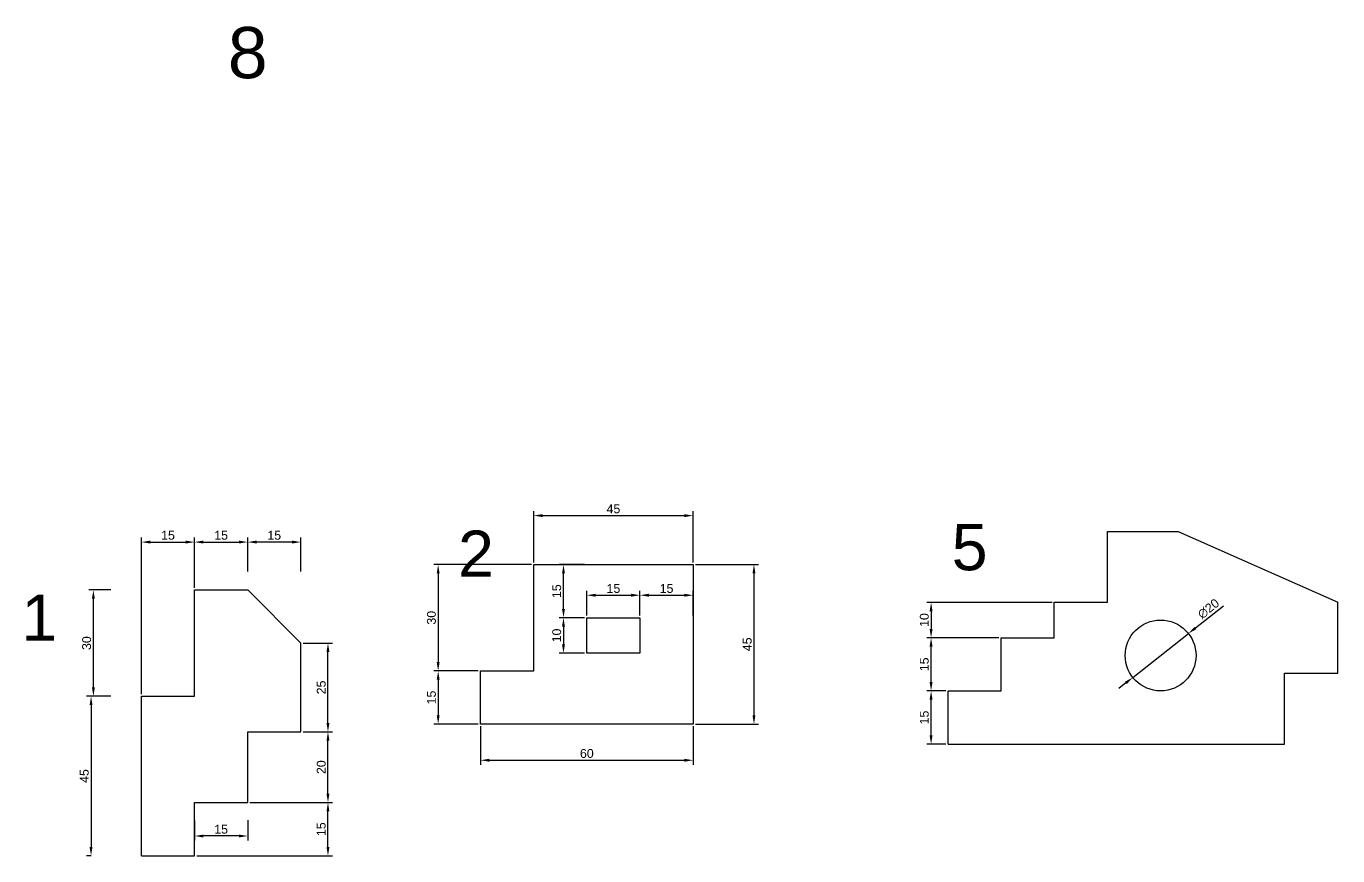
# Model space of a CAD drawing. Header units: millimetres. Extents: x 17 to 519, y -281 to 755.
# Drawn here: x 95.5 to 465.6, y 520.8 to 754.8 of the extents above; entities that cross this region are included whole.
import ezdxf

# ---------------------------------------------------------------- set-up
doc = ezdxf.new("R2010")
doc.units = ezdxf.units.MM
doc.layers.add('Contorno', color=255, linetype='Continuous', lineweight=30)
doc.layers.add('Cotas', color=5, linetype='Continuous', lineweight=9)
doc.styles.get("Standard").update_dxf_attribs({"font": 'arial.ttf'})
doc.dimstyles.new('ISO-25', dxfattribs={"dimtxt": 2.5, "dimasz": 2.5, "dimexe": 1.25, "dimexo": 0.625, "dimtad": 1, "dimtxsty": 'Standard', "dimcen": 2.5, "dimadec": 0, "dimazin": 0, "dimtfac": 1, "dimtmove": 0, "dimatfit": 3, "dimfxl": 1, "dimarcsym": 0})

# ---------------------------------------------------------------- blocks, each defined once
blk = doc.blocks.new('*D1')
at = {"layer": 'Cotas', "color": 0, "lineweight": -2, "transparency": 16777216}
for p, q in [((119.35, 595.79), (113.18, 595.79)), ((114.43, 568.29), (114.43, 593.29)), ((119.35, 565.79), (113.18, 565.79))]:
    blk.add_line(p, q, dxfattribs=at)
at = {"layer": 'Cotas', "color": 0, "transparency": 16777216}
for points in [[(114.02, 593.29), (114.85, 593.29), (114.43, 595.79)], [(114.02, 568.29), (114.85, 568.29), (114.43, 565.79)]]:
    blk.add_solid(points, dxfattribs=at)
at = {"layer": 'Defpoints', "color": 0, "transparency": 16777216}
for p in [(114.43, 595.79), (119.98, 595.79), (119.98, 565.79)]:
    blk.add_point(p, dxfattribs=at)
at = {"layer": 'Cotas', "color": 0, "transparency": 16777216, "insert": (112.53, 580.79), "char_height": 2.5, "attachment_point": 5, "rotation": 90}
blk.add_mtext('30', dxfattribs=at)
blk = doc.blocks.new('*D2')
at = {"layer": 'Cotas', "color": 0, "lineweight": -2, "transparency": 16777216}
for p, q in [((113.81, 565.79), (112.52, 565.79)), ((113.77, 563.29), (113.77, 523.29)), ((113.81, 520.79), (112.52, 520.79))]:
    blk.add_line(p, q, dxfattribs=at)
at = {"layer": 'Cotas', "color": 0, "transparency": 16777216}
for points in [[(113.35, 563.29), (114.19, 563.29), (113.77, 565.79)], [(113.35, 523.29), (114.19, 523.29), (113.77, 520.79)]]:
    blk.add_solid(points, dxfattribs=at)
at = {"layer": 'Defpoints', "color": 0, "transparency": 16777216}
for p in [(114.43, 565.79), (113.77, 520.79), (114.43, 520.79)]:
    blk.add_point(p, dxfattribs=at)
at = {"layer": 'Cotas', "color": 0, "transparency": 16777216, "insert": (111.87, 543.29), "char_height": 2.5, "attachment_point": 5, "rotation": 90}
blk.add_mtext('45', dxfattribs=at)
blk = doc.blocks.new('*D3')
at = {"layer": 'Cotas', "color": 0, "lineweight": -2, "transparency": 16777216}
for p, q in [((142.98, 604.39), (142.98, 610.55)), ((145.48, 609.3), (155.48, 609.3)), ((157.98, 604.39), (157.98, 610.55))]:
    blk.add_line(p, q, dxfattribs=at)
at = {"layer": 'Cotas', "color": 0, "transparency": 16777216}
for points in [[(145.48, 609.72), (145.48, 608.89), (142.98, 609.3)], [(155.48, 609.72), (155.48, 608.89), (157.98, 609.3)]]:
    blk.add_solid(points, dxfattribs=at)
at = {"layer": 'Defpoints', "color": 0, "transparency": 16777216}
for p in [(157.98, 609.3), (142.98, 603.76), (157.98, 603.76)]:
    blk.add_point(p, dxfattribs=at)
at = {"layer": 'Cotas', "color": 0, "transparency": 16777216, "insert": (150.48, 611.21), "char_height": 2.5, "attachment_point": 5}
blk.add_mtext('15', dxfattribs=at)
blk = doc.blocks.new('*D5')
at = {"layer": 'Cotas', "color": 0, "lineweight": -2, "transparency": 16777216}
for p, q in [((142.98, 530.74), (142.98, 525.12)), ((157.98, 530.86), (157.98, 525.12)), ((155.48, 526.37), (145.48, 526.37))]:
    blk.add_line(p, q, dxfattribs=at)
at = {"layer": 'Cotas', "color": 0, "transparency": 16777216}
for points in [[(145.48, 526.78), (145.48, 525.95), (142.98, 526.37)], [(155.48, 526.78), (155.48, 525.95), (157.98, 526.37)]]:
    blk.add_solid(points, dxfattribs=at)
at = {"layer": 'Defpoints', "color": 0, "transparency": 16777216}
for p in [(142.98, 531.37), (157.98, 531.48), (142.98, 526.37)]:
    blk.add_point(p, dxfattribs=at)
at = {"layer": 'Cotas', "color": 0, "transparency": 16777216, "insert": (150.48, 528.27), "char_height": 2.5, "attachment_point": 5}
blk.add_mtext('15', dxfattribs=at)
blk = doc.blocks.new('*D6')
at = {"layer": 'Cotas', "color": 0, "lineweight": -2, "transparency": 16777216}
for p, q in [((177.37, 555.79), (181.89, 555.79)), ((180.64, 538.29), (180.64, 553.29)), ((177.37, 535.79), (181.89, 535.79))]:
    blk.add_line(p, q, dxfattribs=at)
at = {"layer": 'Cotas', "color": 0, "transparency": 16777216}
for points in [[(180.22, 553.29), (181.05, 553.29), (180.64, 555.79)], [(180.22, 538.29), (181.05, 538.29), (180.64, 535.79)]]:
    blk.add_solid(points, dxfattribs=at)
at = {"layer": 'Defpoints', "color": 0, "transparency": 16777216}
for p in [(176.74, 555.79), (180.64, 555.79), (176.74, 535.79)]:
    blk.add_point(p, dxfattribs=at)
at = {"layer": 'Cotas', "color": 0, "transparency": 16777216, "insert": (178.74, 545.79), "char_height": 2.5, "attachment_point": 5, "rotation": 90}
blk.add_mtext('20', dxfattribs=at)
blk = doc.blocks.new('*D7')
at = {"layer": 'Cotas', "color": 0, "lineweight": -2, "transparency": 16777216}
for p, q in [((157.98, 601.04), (157.98, 610.55)), ((170.48, 609.3), (160.48, 609.3)), ((172.98, 601.04), (172.98, 610.55))]:
    blk.add_line(p, q, dxfattribs=at)
at = {"layer": 'Cotas', "color": 0, "transparency": 16777216}
for points in [[(160.48, 609.72), (160.48, 608.89), (157.98, 609.3)], [(170.48, 609.72), (170.48, 608.89), (172.98, 609.3)]]:
    blk.add_solid(points, dxfattribs=at)
at = {"layer": 'Defpoints', "color": 0, "transparency": 16777216}
for p in [(157.98, 609.3), (157.98, 600.42), (172.98, 600.42)]:
    blk.add_point(p, dxfattribs=at)
at = {"layer": 'Cotas', "color": 0, "transparency": 16777216, "insert": (165.48, 611.21), "char_height": 2.5, "attachment_point": 5}
blk.add_mtext('15', dxfattribs=at)
blk = doc.blocks.new('*D8')
at = {"layer": 'Cotas', "color": 0, "lineweight": -2, "transparency": 16777216}
for p, q in [((127.98, 566.42), (127.98, 610.55)), ((130.48, 609.3), (140.48, 609.3)), ((142.98, 596.42), (142.98, 610.55))]:
    blk.add_line(p, q, dxfattribs=at)
at = {"layer": 'Cotas', "color": 0, "transparency": 16777216}
for points in [[(130.48, 609.72), (130.48, 608.89), (127.98, 609.3)], [(140.48, 609.72), (140.48, 608.89), (142.98, 609.3)]]:
    blk.add_solid(points, dxfattribs=at)
at = {"layer": 'Defpoints', "color": 0, "transparency": 16777216}
for p in [(142.98, 609.3), (142.98, 595.79), (127.98, 565.79)]:
    blk.add_point(p, dxfattribs=at)
at = {"layer": 'Cotas', "color": 0, "transparency": 16777216, "insert": (135.48, 611.21), "char_height": 2.5, "attachment_point": 5}
blk.add_mtext('15', dxfattribs=at)
blk = doc.blocks.new('*D9')
at = {"layer": 'Cotas', "color": 0, "lineweight": -2, "transparency": 16777216}
for p, q in [((158.61, 535.79), (181.89, 535.79)), ((180.64, 523.29), (180.64, 533.29)), ((143.61, 520.79), (181.89, 520.79))]:
    blk.add_line(p, q, dxfattribs=at)
at = {"layer": 'Cotas', "color": 0, "transparency": 16777216}
for points in [[(180.22, 533.29), (181.05, 533.29), (180.64, 535.79)], [(180.22, 523.29), (181.05, 523.29), (180.64, 520.79)]]:
    blk.add_solid(points, dxfattribs=at)
at = {"layer": 'Defpoints', "color": 0, "transparency": 16777216}
for p in [(157.98, 535.79), (180.64, 535.79), (142.98, 520.79)]:
    blk.add_point(p, dxfattribs=at)
at = {"layer": 'Cotas', "color": 0, "transparency": 16777216, "insert": (178.74, 528.29), "char_height": 2.5, "attachment_point": 5, "rotation": 90}
blk.add_mtext('15', dxfattribs=at)
blk = doc.blocks.new('*D10')
at = {"layer": 'Cotas', "color": 0, "lineweight": -2, "transparency": 16777216}
for p, q in [((173.61, 580.79), (181.89, 580.79)), ((180.64, 558.29), (180.64, 578.29)), ((173.61, 555.79), (181.89, 555.79))]:
    blk.add_line(p, q, dxfattribs=at)
at = {"layer": 'Cotas', "color": 0, "transparency": 16777216}
for points in [[(180.22, 578.29), (181.05, 578.29), (180.64, 580.79)], [(180.22, 558.29), (181.05, 558.29), (180.64, 555.79)]]:
    blk.add_solid(points, dxfattribs=at)
at = {"layer": 'Defpoints', "color": 0, "transparency": 16777216}
for p in [(172.98, 580.79), (180.64, 580.79), (172.98, 555.79)]:
    blk.add_point(p, dxfattribs=at)
at = {"layer": 'Cotas', "color": 0, "transparency": 16777216, "insert": (178.74, 568.29), "char_height": 2.5, "attachment_point": 5, "rotation": 90}
blk.add_mtext('25', dxfattribs=at)
blk = doc.blocks.new('*D11')
at = {"layer": 'Cotas', "color": 0, "lineweight": -2, "transparency": 16777216}
for p, q in [((238.7, 603.58), (238.7, 618.02)), ((241.2, 616.77), (281.2, 616.77)), ((283.7, 603.58), (283.7, 618.02))]:
    blk.add_line(p, q, dxfattribs=at)
at = {"layer": 'Cotas', "color": 0, "transparency": 16777216}
for points in [[(241.2, 617.18), (241.2, 616.35), (238.7, 616.77)], [(281.2, 617.18), (281.2, 616.35), (283.7, 616.77)]]:
    blk.add_solid(points, dxfattribs=at)
at = {"layer": 'Defpoints', "color": 0, "transparency": 16777216}
for p in [(283.7, 616.77), (238.7, 602.95), (283.7, 602.95)]:
    blk.add_point(p, dxfattribs=at)
at = {"layer": 'Cotas', "color": 0, "transparency": 16777216, "insert": (261.2, 618.66), "char_height": 2.5, "attachment_point": 5}
blk.add_mtext('45', dxfattribs=at)
blk = doc.blocks.new('*D12')
at = {"layer": 'Cotas', "color": 0, "lineweight": -2, "transparency": 16777216}
for p, q in [((238.07, 602.95), (210.49, 602.95)), ((211.74, 600.45), (211.74, 575.45)), ((223.07, 572.95), (210.49, 572.95))]:
    blk.add_line(p, q, dxfattribs=at)
at = {"layer": 'Cotas', "color": 0, "transparency": 16777216}
for points in [[(211.32, 600.45), (212.15, 600.45), (211.74, 602.95)], [(211.32, 575.45), (212.15, 575.45), (211.74, 572.95)]]:
    blk.add_solid(points, dxfattribs=at)
at = {"layer": 'Defpoints', "color": 0, "transparency": 16777216}
for p in [(238.7, 602.95), (211.74, 572.95), (223.7, 572.95)]:
    blk.add_point(p, dxfattribs=at)
at = {"layer": 'Cotas', "color": 0, "transparency": 16777216, "insert": (209.84, 587.95), "char_height": 2.5, "attachment_point": 5, "rotation": 90}
blk.add_mtext('30', dxfattribs=at)
blk = doc.blocks.new('*D13')
at = {"layer": 'Cotas', "color": 0, "lineweight": -2, "transparency": 16777216}
for p, q in [((223.07, 572.95), (210.49, 572.95)), ((211.74, 570.45), (211.74, 560.45)), ((223.07, 557.95), (210.49, 557.95))]:
    blk.add_line(p, q, dxfattribs=at)
at = {"layer": 'Cotas', "color": 0, "transparency": 16777216}
for points in [[(211.32, 570.45), (212.15, 570.45), (211.74, 572.95)], [(211.32, 560.45), (212.15, 560.45), (211.74, 557.95)]]:
    blk.add_solid(points, dxfattribs=at)
at = {"layer": 'Defpoints', "color": 0, "transparency": 16777216}
for p in [(223.7, 572.95), (211.74, 557.95), (223.7, 557.95)]:
    blk.add_point(p, dxfattribs=at)
at = {"layer": 'Cotas', "color": 0, "transparency": 16777216, "insert": (209.84, 565.45), "char_height": 2.5, "attachment_point": 5, "rotation": 90}
blk.add_mtext('15', dxfattribs=at)
blk = doc.blocks.new('*D14')
at = {"layer": 'Cotas', "color": 0, "lineweight": -2, "transparency": 16777216}
for p, q in [((223.7, 557.33), (223.7, 546.49)), ((283.7, 557.33), (283.7, 546.49)), ((226.2, 547.74), (281.2, 547.74))]:
    blk.add_line(p, q, dxfattribs=at)
at = {"layer": 'Cotas', "color": 0, "transparency": 16777216}
for points in [[(226.2, 548.16), (226.2, 547.33), (223.7, 547.74)], [(281.2, 548.16), (281.2, 547.33), (283.7, 547.74)]]:
    blk.add_solid(points, dxfattribs=at)
at = {"layer": 'Defpoints', "color": 0, "transparency": 16777216}
for p in [(223.7, 557.95), (283.7, 557.95), (283.7, 547.74)]:
    blk.add_point(p, dxfattribs=at)
at = {"layer": 'Cotas', "color": 0, "transparency": 16777216, "insert": (253.7, 549.64), "char_height": 2.5, "attachment_point": 5}
blk.add_mtext('60', dxfattribs=at)
blk = doc.blocks.new('*D15')
at = {"layer": 'Cotas', "color": 0, "lineweight": -2, "transparency": 16777216}
for p, q in [((284.32, 602.95), (302.12, 602.95)), ((300.87, 600.45), (300.87, 560.45)), ((284.32, 557.95), (302.12, 557.95))]:
    blk.add_line(p, q, dxfattribs=at)
at = {"layer": 'Cotas', "color": 0, "transparency": 16777216}
for points in [[(300.45, 600.45), (301.28, 600.45), (300.87, 602.95)], [(300.45, 560.45), (301.28, 560.45), (300.87, 557.95)]]:
    blk.add_solid(points, dxfattribs=at)
at = {"layer": 'Defpoints', "color": 0, "transparency": 16777216}
for p in [(283.7, 602.95), (283.7, 557.95), (300.87, 557.95)]:
    blk.add_point(p, dxfattribs=at)
at = {"layer": 'Cotas', "color": 0, "transparency": 16777216, "insert": (298.97, 580.45), "char_height": 2.5, "attachment_point": 5, "rotation": 90}
blk.add_mtext('45', dxfattribs=at)
blk = doc.blocks.new('*D16')
at = {"layer": 'Cotas', "color": 0, "lineweight": -2, "transparency": 16777216}
for p, q in [((253.7, 588.58), (253.7, 595.55)), ((256.2, 594.3), (266.2, 594.3)), ((268.7, 588.58), (268.7, 595.55))]:
    blk.add_line(p, q, dxfattribs=at)
at = {"layer": 'Cotas', "color": 0, "transparency": 16777216}
for points in [[(256.2, 594.72), (256.2, 593.89), (253.7, 594.3)], [(266.2, 594.72), (266.2, 593.89), (268.7, 594.3)]]:
    blk.add_solid(points, dxfattribs=at)
at = {"layer": 'Defpoints', "color": 0, "transparency": 16777216}
for p in [(268.7, 594.3), (253.7, 587.95), (268.7, 587.95)]:
    blk.add_point(p, dxfattribs=at)
at = {"layer": 'Cotas', "color": 0, "transparency": 16777216, "insert": (261.2, 596.2), "char_height": 2.5, "attachment_point": 5}
blk.add_mtext('15', dxfattribs=at)
blk = doc.blocks.new('*D17')
at = {"layer": 'Cotas', "color": 0, "lineweight": -2, "transparency": 16777216}
for p, q in [((253.07, 587.95), (245.86, 587.95)), ((247.11, 585.45), (247.11, 580.45)), ((253.07, 577.95), (245.86, 577.95))]:
    blk.add_line(p, q, dxfattribs=at)
at = {"layer": 'Cotas', "color": 0, "transparency": 16777216}
for points in [[(246.69, 585.45), (247.52, 585.45), (247.11, 587.95)], [(246.69, 580.45), (247.52, 580.45), (247.11, 577.95)]]:
    blk.add_solid(points, dxfattribs=at)
at = {"layer": 'Defpoints', "color": 0, "transparency": 16777216}
for p in [(253.7, 587.95), (247.11, 577.95), (253.7, 577.95)]:
    blk.add_point(p, dxfattribs=at)
at = {"layer": 'Cotas', "color": 0, "transparency": 16777216, "insert": (245.2, 582.95), "char_height": 2.5, "attachment_point": 5, "rotation": 90}
blk.add_mtext('10', dxfattribs=at)
blk = doc.blocks.new('*D20')
at = {"layer": 'Cotas', "color": 0, "lineweight": -2, "transparency": 16777216}
for p, q in [((268.7, 588.58), (268.7, 595.55)), ((271.2, 594.3), (281.2, 594.3)), ((283.7, 588.58), (283.7, 595.55))]:
    blk.add_line(p, q, dxfattribs=at)
at = {"layer": 'Cotas', "color": 0, "transparency": 16777216}
for points in [[(271.2, 594.72), (271.2, 593.89), (268.7, 594.3)], [(281.2, 594.72), (281.2, 593.89), (283.7, 594.3)]]:
    blk.add_solid(points, dxfattribs=at)
at = {"layer": 'Defpoints', "color": 0, "transparency": 16777216}
for p in [(283.7, 594.3), (268.7, 587.95), (283.7, 587.95)]:
    blk.add_point(p, dxfattribs=at)
at = {"layer": 'Cotas', "color": 0, "transparency": 16777216, "insert": (276.2, 596.2), "char_height": 2.5, "attachment_point": 5}
blk.add_mtext('15', dxfattribs=at)
blk = doc.blocks.new('*D21')
at = {"layer": 'Cotas', "color": 0, "lineweight": -2, "transparency": 16777216}
for p, q in [((253.07, 602.95), (245.86, 602.95)), ((247.11, 590.45), (247.11, 600.45)), ((253.07, 587.95), (245.86, 587.95))]:
    blk.add_line(p, q, dxfattribs=at)
at = {"layer": 'Cotas', "color": 0, "transparency": 16777216}
for points in [[(246.69, 600.45), (247.52, 600.45), (247.11, 602.95)], [(246.69, 590.45), (247.52, 590.45), (247.11, 587.95)]]:
    blk.add_solid(points, dxfattribs=at)
at = {"layer": 'Defpoints', "color": 0, "transparency": 16777216}
for p in [(247.11, 602.95), (253.7, 602.95), (253.7, 587.95)]:
    blk.add_point(p, dxfattribs=at)
at = {"layer": 'Cotas', "color": 0, "transparency": 16777216, "insert": (245.2, 595.45), "char_height": 2.5, "attachment_point": 5, "rotation": 90}
blk.add_mtext('15', dxfattribs=at)
blk = doc.blocks.new('*D39')
at = {"layer": 'Cotas', "color": 0, "lineweight": -2, "transparency": 16777216}
for p, q in [((433.34, 591.26), (425.45, 585.04)), ((407.78, 571.11), (423.49, 583.5)), ((405.82, 569.56), (403.86, 568.01))]:
    blk.add_line(p, q, dxfattribs=at)
at = {"layer": 'Cotas', "color": 0, "transparency": 16777216}
for points in [[(425.19, 585.37), (425.71, 584.72), (423.49, 583.5)], [(405.56, 569.89), (406.08, 569.24), (407.78, 571.11)]]:
    blk.add_solid(points, dxfattribs=at)
at = {"layer": 'Defpoints', "color": 0, "transparency": 16777216}
for p in [(423.49, 583.5), (407.78, 571.11)]:
    blk.add_point(p, dxfattribs=at)
at = {"layer": 'Cotas', "color": 0, "transparency": 16777216, "insert": (429.15, 590.48), "char_height": 2.5, "attachment_point": 5, "rotation": 38.264}
blk.add_mtext('∅20', dxfattribs=at)
blk = doc.blocks.new('*D40')
at = {"layer": 'Cotas', "color": 0, "lineweight": -2, "transparency": 16777216}
for p, q in [((355.01, 567.3), (349.61, 567.3)), ((350.86, 554.8), (350.86, 564.8)), ((355.01, 552.3), (349.61, 552.3))]:
    blk.add_line(p, q, dxfattribs=at)
at = {"layer": 'Cotas', "color": 0, "transparency": 16777216}
for points in [[(350.44, 564.8), (351.27, 564.8), (350.86, 567.3)], [(350.44, 554.8), (351.27, 554.8), (350.86, 552.3)]]:
    blk.add_solid(points, dxfattribs=at)
at = {"layer": 'Defpoints', "color": 0, "transparency": 16777216}
for p in [(350.86, 567.3), (355.64, 567.3), (355.64, 552.3)]:
    blk.add_point(p, dxfattribs=at)
at = {"layer": 'Cotas', "color": 0, "transparency": 16777216, "insert": (348.95, 559.8), "char_height": 2.5, "attachment_point": 5, "rotation": 90}
blk.add_mtext('15', dxfattribs=at)
blk = doc.blocks.new('*D41')
at = {"layer": 'Cotas', "color": 0, "lineweight": -2, "transparency": 16777216}
for p, q in [((370.01, 582.3), (349.61, 582.3)), ((350.86, 569.8), (350.86, 579.8)), ((355.01, 567.3), (349.61, 567.3))]:
    blk.add_line(p, q, dxfattribs=at)
at = {"layer": 'Cotas', "color": 0, "transparency": 16777216}
for points in [[(350.44, 579.8), (351.27, 579.8), (350.86, 582.3)], [(350.44, 569.8), (351.27, 569.8), (350.86, 567.3)]]:
    blk.add_solid(points, dxfattribs=at)
at = {"layer": 'Defpoints', "color": 0, "transparency": 16777216}
for p in [(350.86, 582.3), (370.64, 582.3), (355.64, 567.3)]:
    blk.add_point(p, dxfattribs=at)
at = {"layer": 'Cotas', "color": 0, "transparency": 16777216, "insert": (348.95, 574.8), "char_height": 2.5, "attachment_point": 5, "rotation": 90}
blk.add_mtext('15', dxfattribs=at)
blk = doc.blocks.new('*D42')
at = {"layer": 'Cotas', "color": 0, "lineweight": -2, "transparency": 16777216}
for p, q in [((385.01, 592.3), (349.61, 592.3)), ((350.86, 589.8), (350.86, 584.8)), ((370.01, 582.3), (349.61, 582.3))]:
    blk.add_line(p, q, dxfattribs=at)
at = {"layer": 'Cotas', "color": 0, "transparency": 16777216}
for points in [[(350.44, 589.8), (351.27, 589.8), (350.86, 592.3)], [(350.44, 584.8), (351.27, 584.8), (350.86, 582.3)]]:
    blk.add_solid(points, dxfattribs=at)
at = {"layer": 'Defpoints', "color": 0, "transparency": 16777216}
for p in [(385.64, 592.3), (350.86, 582.3), (370.64, 582.3)]:
    blk.add_point(p, dxfattribs=at)
at = {"layer": 'Cotas', "color": 0, "transparency": 16777216, "insert": (348.95, 587.3), "char_height": 2.5, "attachment_point": 5, "rotation": 90}
blk.add_mtext('10', dxfattribs=at)

msp = doc.modelspace()

# ---------------------------------------------------------------- linework, layer by layer
at = {"layer": 'Contorno'}
for points in [[(400.636, 592.304), (400.636, 612.304), (420.636, 612.304), (465.636, 592.304)], [(223.698, 557.952), (223.698, 572.952), (238.698, 572.952), (238.698, 602.952), (283.698, 602.952), (283.698, 557.952), (223.698, 557.952)], [(127.984, 565.794), (142.984, 565.794), (142.984, 595.794), (157.984, 595.794)], [(127.984, 520.794), (142.984, 520.794), (142.984, 535.794), (157.984, 535.794), (157.984, 555.794), (172.984, 555.794), (172.984, 580.794), (157.984, 595.794)], [(355.636, 552.304), (450.636, 552.304), (450.636, 572.304), (465.636, 572.304), (465.636, 592.304)], [(355.636, 552.304), (355.636, 567.304), (370.636, 567.304), (370.636, 582.304), (385.636, 582.304), (385.636, 592.304), (400.636, 592.304)], [(268.698, 577.952), (253.698, 577.952), (253.698, 587.952), (268.698, 587.952), (268.698, 577.952)], [(127.984, 520.794), (127.984, 565.794)]]:
    msp.add_lwpolyline(points, dxfattribs=at)
msp.add_circle((415.636, 577.304), 10, dxfattribs=at)

# ---------------------------------------------------------------- texts
for s, height, p in [('8', 14.443, (152.379, 740.191)), ('2', 13.045, (217.339, 599.5)), ('5', 13.045, (356.67, 601.35)), ('1', 13.045, (94.087, 581.465))]:
    msp.add_text(s, height=height).set_placement(p)

# ---------------------------------------------------------------- dimensions: what is measured, and where the dimension line sits
at = {"layer": 'Cotas'}
for base, p1, p2, picture, middle in [((283.698, 616.765), (238.698, 602.952), (283.698, 602.952), '*D11', (261.198, 618.662)), ((142.984, 609.305), (127.984, 565.794), (142.984, 595.794), '*D8', (135.484, 611.206)), ((157.984, 609.305), (142.984, 603.763), (157.984, 603.763), '*D3', (150.484, 611.206)), ((157.984, 609.305), (172.984, 600.417), (157.984, 600.417), '*D7', (165.484, 611.206)), ((268.698, 594.302), (253.698, 587.952), (268.698, 587.952), '*D16', (261.198, 596.203)), ((283.698, 594.302), (268.698, 587.952), (283.698, 587.952), '*D20', (276.198, 596.203)), ((283.698, 547.743), (223.698, 557.952), (283.698, 557.952), '*D14', (253.698, 549.645))]:
    dim = msp.add_linear_dim(base=base, p1=p1, p2=p2, dimstyle='ISO-25', dxfattribs=at)
    dim.commit()
    dim.dimension.update_dxf_attribs({"geometry": picture, "text_midpoint": middle})
for base, p1, p2, picture, middle in [((211.738, 572.952), (238.698, 602.952), (223.698, 572.952), '*D12', (209.836, 587.952)), ((247.105, 602.952), (253.698, 587.952), (253.698, 602.952), '*D21', (245.204, 595.452)), ((300.865, 557.952), (283.698, 602.952), (283.698, 557.952), '*D15', (298.969, 580.452)), ((114.434, 595.794), (119.979, 565.794), (119.979, 595.794), '*D1', (112.532, 580.794)), ((350.856, 582.304), (385.636, 592.304), (370.636, 582.304), '*D42', (348.955, 587.304)), ((247.105, 577.952), (253.698, 587.952), (253.698, 577.952), '*D17', (245.204, 582.952)), ((350.856, 582.304), (355.636, 567.304), (370.636, 582.304), '*D41', (348.955, 574.804)), ((180.638, 580.794), (172.984, 555.794), (172.984, 580.794), '*D10', (178.736, 568.294)), ((211.738, 557.952), (223.698, 572.952), (223.698, 557.952), '*D13', (209.837, 565.452)), ((350.856, 567.304), (355.636, 552.304), (355.636, 567.304), '*D40', (348.955, 559.804)), ((113.769, 520.794), (114.434, 565.794), (114.434, 520.794), '*D2', (111.873, 543.294)), ((180.638, 555.794), (176.74, 535.794), (176.74, 555.794), '*D6', (178.736, 545.794)), ((180.638, 535.794), (142.984, 520.794), (157.984, 535.794), '*D9', (178.736, 528.294))]:
    dim = msp.add_linear_dim(base=base, p1=p1, p2=p2, angle=90, dimstyle='ISO-25', dxfattribs=at)
    dim.commit()
    dim.dimension.update_dxf_attribs({"geometry": picture, "text_midpoint": middle})
dim = msp.add_diameter_dim_2p(p1=(407.785, 571.111), p2=(423.488, 583.497), dimstyle='ISO-25', dxfattribs=at)
dim.commit()
dim.dimension.update_dxf_attribs({"geometry": '*D39', "text_midpoint": (429.154, 590.476)})
dim = msp.add_linear_dim(base=(142.984, 526.365), p1=(157.984, 531.482), p2=(142.984, 531.365), dimstyle='ISO-25', dxfattribs=at)
dim.commit()
dim.dimension.update_dxf_attribs({"geometry": '*D5', "text_midpoint": (150.484, 526.365), "dimtype": 160})

doc.saveas('drawing.dxf')
